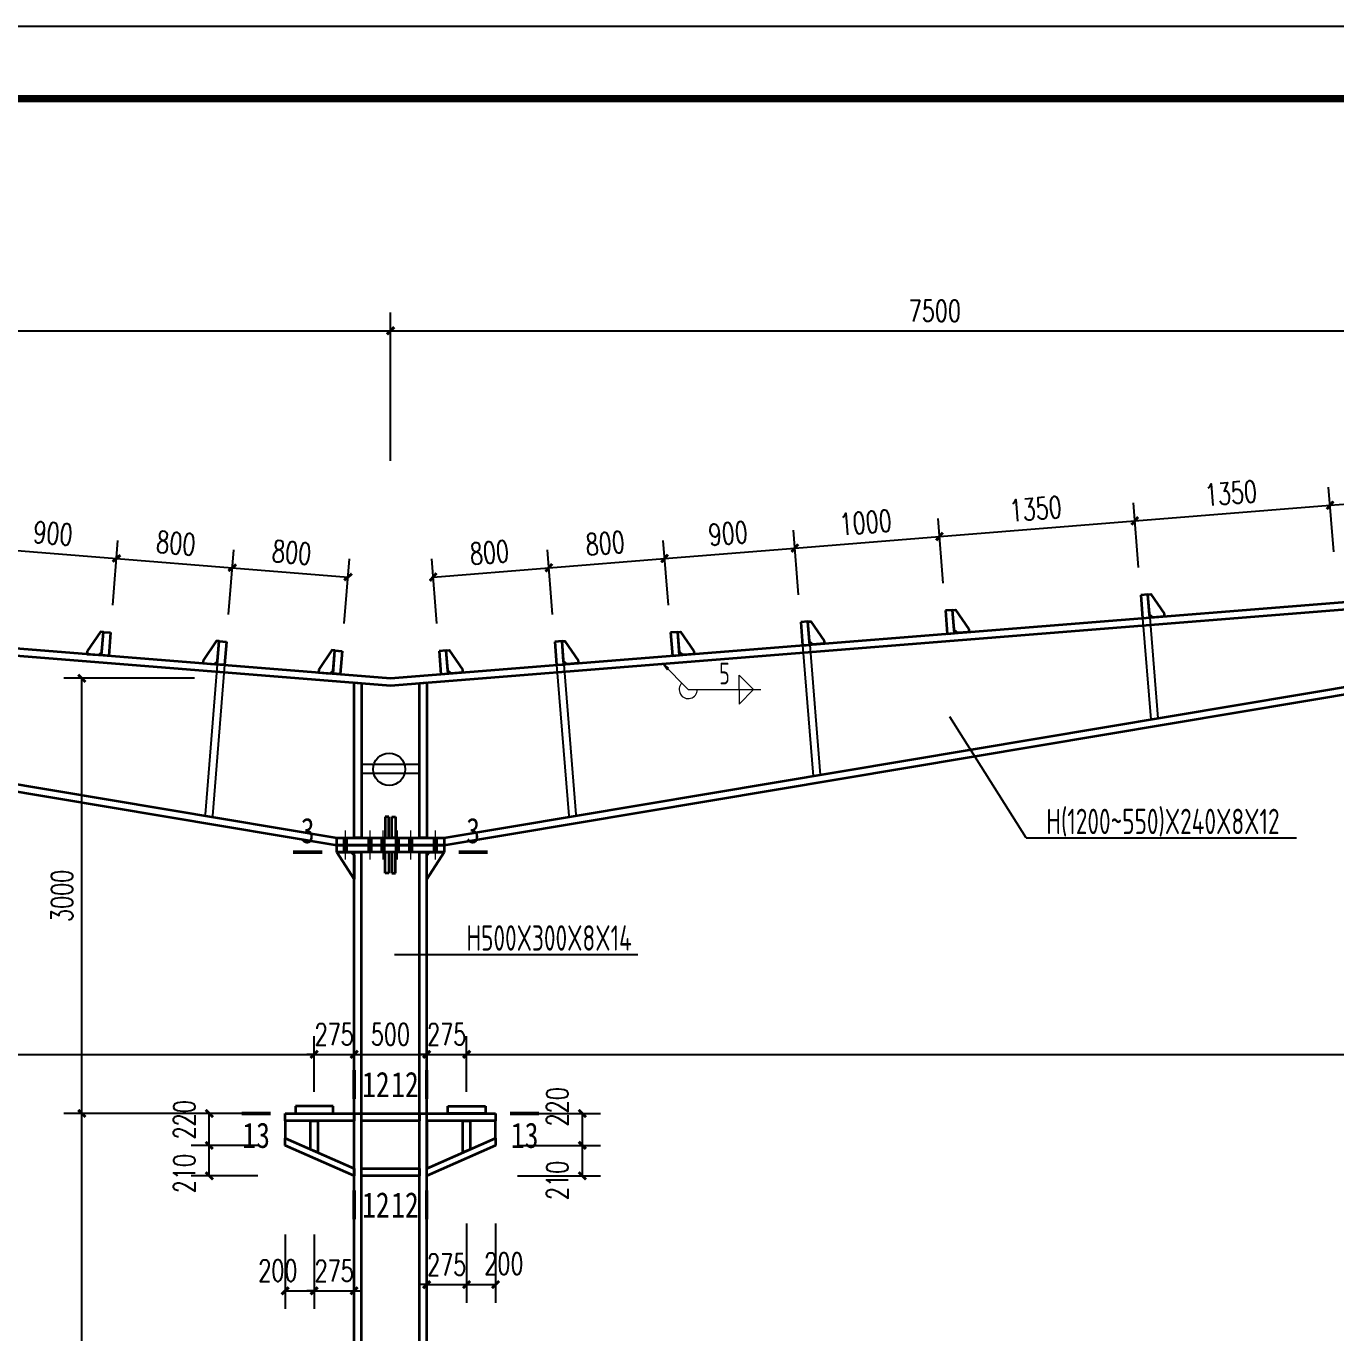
# Model space of a CAD drawing. Extents: x 14475413 to 15955882, y -732572 to -282951.
# Drawn here: x 15625765 to 15643812, y -484840 to -466825 of the extents above; entities that cross this region are included whole.
import ezdxf
from ezdxf.enums import TextEntityAlignment as Align

# ---------------------------------------------------------------- set-up
doc = ezdxf.new("R2010")
doc.units = 0
doc.header["$LTSCALE"] = 1000
doc.header["$MEASUREMENT"] = 0
for name, color, linetype, lineweight in [('10', 7, 'Continuous', 35), ('114', 2, 'Continuous', 18), ('12', 2, 'Continuous', 35), ('14', 2, 'Continuous', 35), ('焊缝标注', 9, 'Continuous', 18)]:
    doc.layers.add(name, color=color, linetype=linetype, lineweight=lineweight)
for name, color, linetype in [('3T_WOOD', 21, 'Continuous'), ('BALCONY', 6, 'Continuous'), ('PUB_DIM', 3, 'Continuous'), ('TK', 4, 'Continuous')]:
    doc.layers.add(name, color=color, linetype=linetype)
doc.styles.add('_TCH_DIM_T3', font='SIMPLEX', dxfattribs={"width": 0.705882, "bigfont": 'GBCBIG'})
doc.styles.add('FromPkpm', font='Pkpmeng', dxfattribs={"width": 0.7, "bigfont": 'hztxt'})
doc.styles.add('TSSD_Dimension', font='Tssdeng.shx', dxfattribs={"width": 0.7, "bigfont": 'hztxt.shx'})
doc.styles.add('图框字体', font='', dxfattribs={"width": 0.8})
doc.styles.get('图框字体').set_extended_font_data('NSimSun')
doc.dimstyles.new('_TCH_ARCH&&100', dxfattribs={"dimtxt": 297.5, "dimasz": 100, "dimexe": 250, "dimexo": 300, "dimgap": 126.25, "dimtad": 1, "dimdec": 0, "dimzin": 0, "dimdsep": 46, "dimtxsty": '_TCH_DIM_T3', "dimblk": 'ARCHTICK', "dimcen": 0.09, "dimclrt": 7, "dimazin": 2, "dimtfac": 1, "dimtdec": 0, "dimtix": 1, "dimtmove": 2, "dimatfit": 3, "dimfxl": 0, "dimtolj": 1, "dimtzin": 0, "dimarcsym": 0})

# ---------------------------------------------------------------- blocks, each defined once
blk = doc.blocks.new('GeYuanFrame_62584068', base_point=(20.09, 4.53))
at = {"layer": 'TK'}
blk.add_lwpolyline([(20.09, 4.53), (20.09, 598.53), (1491.09, 598.53), (1491.09, 4.53)], close=True, dxfattribs=at)
at = {"layer": 'TK', "const_width": 1}
blk.add_lwpolyline([(45.09, 588.53), (1481.09, 588.53), (1481.09, 14.53), (45.09, 14.53)], close=True, dxfattribs=at)
blk = doc.blocks.new('_ArchTick')
at = {"color": 0, "linetype": 'ByBlock', "const_width": 0.4}
blk.add_lwpolyline([(-0.5, -0.5), (0.5, 0.5)], dxfattribs=at)
blk = doc.blocks.new('*D702')
at = {"layer": 'Defpoints', "color": 0}
for p in [(15626532, -475816), (15628384, -475816), (15628384, -481816)]:
    blk.add_point(p, dxfattribs=at)
at = {"layer": 'PUB_DIM', "color": 0, "lineweight": -2}
for p, q in [((15628084, -475816), (15626282, -475816)), ((15626532, -481816), (15626532, -475816)), ((15628084, -481816), (15626282, -481816))]:
    blk.add_line(p, q, dxfattribs=at)
at = {"layer": 'PUB_DIM', "color": 0, "lineweight": -2, "xscale": 100, "yscale": 100, "zscale": 100}
for p, rotation in [((15626532, -475816), 90), ((15626532, -481816), 270)]:
    blk.add_blockref('_ArchTick', p, dxfattribs=dict(at, rotation=rotation))
at = {"layer": 'PUB_DIM', "color": 7, "insert": (15626257, -478816), "char_height": 297.5, "attachment_point": 5, "rotation": 90, "style": '_TCH_DIM_T3'}
blk.add_mtext('\\A1;3000', dxfattribs=at)
blk = doc.blocks.new('*D703')
at = {"layer": 'Defpoints', "color": 0}
for p in [(15626532, -481816), (15628384, -481816), (15628384, -495816)]:
    blk.add_point(p, dxfattribs=at)
at = {"layer": 'PUB_DIM', "color": 0, "lineweight": -2}
for p, q in [((15628084, -481816), (15626282, -481816)), ((15626532, -495816), (15626532, -481816)), ((15628084, -495816), (15626282, -495816))]:
    blk.add_line(p, q, dxfattribs=at)
at = {"layer": 'PUB_DIM', "color": 0, "lineweight": -2, "xscale": 100, "yscale": 100, "zscale": 100}
for p, rotation in [((15626532, -481816), 90), ((15626532, -495816), 270)]:
    blk.add_blockref('_ArchTick', p, dxfattribs=dict(at, rotation=rotation))
at = {"layer": 'PUB_DIM', "color": 7, "insert": (15626257, -488816), "char_height": 297.5, "attachment_point": 5, "rotation": 90, "style": '_TCH_DIM_T3'}
blk.add_mtext('\\A1;7000', dxfattribs=at)
blk = doc.blocks.new('*D704')
at = {"layer": 'Defpoints', "color": 0}
for p in [(15628288, -481816), (15629259, -481816), (15629259, -482256)]:
    blk.add_point(p, dxfattribs=at)
at = {"layer": 'PUB_DIM', "color": 0, "lineweight": -2}
for p, q in [((15628959, -481816), (15628038, -481816)), ((15628288, -482256), (15628288, -481816)), ((15628959, -482256), (15628038, -482256))]:
    blk.add_line(p, q, dxfattribs=at)
at = {"layer": 'PUB_DIM', "color": 0, "lineweight": -2, "xscale": 100, "yscale": 100, "zscale": 100}
for p, rotation in [((15628288, -481816), 90), ((15628288, -482256), 270)]:
    blk.add_blockref('_ArchTick', p, dxfattribs=dict(at, rotation=rotation))
at = {"layer": 'PUB_DIM', "color": 7, "insert": (15627943, -481903), "char_height": 297.5, "attachment_point": 5, "rotation": 90, "style": '_TCH_DIM_T3'}
blk.add_mtext('\\A1;220', dxfattribs=at)
blk = doc.blocks.new('*D705')
at = {"layer": 'Defpoints', "color": 0}
for p in [(15628288, -482256), (15629259, -482256), (15629259, -482676)]:
    blk.add_point(p, dxfattribs=at)
at = {"layer": 'PUB_DIM', "color": 0, "lineweight": -2}
for p, q in [((15628959, -482256), (15628038, -482256)), ((15628288, -482676), (15628288, -482256)), ((15628959, -482676), (15628038, -482676))]:
    blk.add_line(p, q, dxfattribs=at)
at = {"layer": 'PUB_DIM', "color": 0, "lineweight": -2, "xscale": 100, "yscale": 100, "zscale": 100}
for p, rotation in [((15628288, -482256), 90), ((15628288, -482676), 270)]:
    blk.add_blockref('_ArchTick', p, dxfattribs=dict(at, rotation=rotation))
at = {"layer": 'PUB_DIM', "color": 7, "insert": (15627943, -482645), "char_height": 297.5, "attachment_point": 5, "rotation": 90, "style": '_TCH_DIM_T3'}
blk.add_mtext('\\A1;210', dxfattribs=at)
blk = doc.blocks.new('*D706')
at = {"layer": 'Defpoints', "color": 0}
for p in [(15629334, -483183), (15629734, -483183), (15629734, -484261)]:
    blk.add_point(p, dxfattribs=at)
at = {"layer": 'PUB_DIM', "color": 0, "lineweight": -2}
for p, q in [((15629334, -483483), (15629334, -484511)), ((15629734, -483483), (15629734, -484511)), ((15629334, -484261), (15629734, -484261))]:
    blk.add_line(p, q, dxfattribs=at)
at = {"layer": 'PUB_DIM', "color": 0, "lineweight": -2, "xscale": 100, "yscale": 100, "zscale": 100, "rotation": 180}
blk.add_blockref('_ArchTick', (15629334, -484261), dxfattribs=at)
at = {"layer": 'PUB_DIM', "color": 0, "lineweight": -2, "xscale": 100, "yscale": 100, "zscale": 100}
blk.add_blockref('_ArchTick', (15629734, -484261), dxfattribs=at)
at = {"layer": 'PUB_DIM', "color": 7, "insert": (15629233, -483982), "char_height": 297.5, "attachment_point": 5, "style": '_TCH_DIM_T3'}
blk.add_mtext('\\A1;200', dxfattribs=at)
blk = doc.blocks.new('*D707')
at = {"layer": 'Defpoints', "color": 0}
for p in [(15629734, -483183), (15630284, -483183), (15630284, -484261)]:
    blk.add_point(p, dxfattribs=at)
at = {"layer": 'PUB_DIM', "color": 0, "lineweight": -2}
for p, q in [((15629734, -483483), (15629734, -484511)), ((15630284, -483483), (15630284, -484511)), ((15629734, -484261), (15629634, -484261)), ((15629734, -484261), (15630284, -484261)), ((15630284, -484261), (15630384, -484261))]:
    blk.add_line(p, q, dxfattribs=at)
at = {"layer": 'PUB_DIM', "color": 0, "lineweight": -2, "xscale": 100, "yscale": 100, "zscale": 100}
blk.add_blockref('_ArchTick', (15629734, -484261), dxfattribs=at)
at = {"layer": 'PUB_DIM', "color": 0, "lineweight": -2, "xscale": 100, "yscale": 100, "zscale": 100, "rotation": 180}
blk.add_blockref('_ArchTick', (15630284, -484261), dxfattribs=at)
at = {"layer": 'PUB_DIM', "color": 7, "insert": (15630009, -483986), "char_height": 297.5, "attachment_point": 5, "style": '_TCH_DIM_T3'}
blk.add_mtext('\\A1;275', dxfattribs=at)
blk = doc.blocks.new('*D708')
at = {"layer": 'Defpoints', "color": 0}
for p in [(15632234, -481816), (15633429, -481816), (15632234, -482256)]:
    blk.add_point(p, dxfattribs=at)
at = {"layer": 'PUB_DIM', "color": 0, "lineweight": -2}
for p, q in [((15632534, -481816), (15633679, -481816)), ((15633429, -482256), (15633429, -481816)), ((15632534, -482256), (15633679, -482256))]:
    blk.add_line(p, q, dxfattribs=at)
at = {"layer": 'PUB_DIM', "color": 0, "lineweight": -2, "xscale": 100, "yscale": 100, "zscale": 100}
for p, rotation in [((15633429, -481816), 90), ((15633429, -482256), 270)]:
    blk.add_blockref('_ArchTick', p, dxfattribs=dict(at, rotation=rotation))
at = {"layer": 'PUB_DIM', "color": 7, "insert": (15633084, -481724), "char_height": 297.5, "attachment_point": 5, "rotation": 90, "style": '_TCH_DIM_T3'}
blk.add_mtext('\\A1;220', dxfattribs=at)
blk = doc.blocks.new('*D709')
at = {"layer": 'Defpoints', "color": 0}
for p in [(15632234, -482256), (15633429, -482256), (15632234, -482676)]:
    blk.add_point(p, dxfattribs=at)
at = {"layer": 'PUB_DIM', "color": 0, "lineweight": -2}
for p, q in [((15632534, -482256), (15633679, -482256)), ((15633429, -482676), (15633429, -482256)), ((15632534, -482676), (15633679, -482676))]:
    blk.add_line(p, q, dxfattribs=at)
at = {"layer": 'PUB_DIM', "color": 0, "lineweight": -2, "xscale": 100, "yscale": 100, "zscale": 100}
for p, rotation in [((15633429, -482256), 90), ((15633429, -482676), 270)]:
    blk.add_blockref('_ArchTick', p, dxfattribs=dict(at, rotation=rotation))
at = {"layer": 'PUB_DIM', "color": 7, "insert": (15633084, -482739), "char_height": 297.5, "attachment_point": 5, "rotation": 90, "style": '_TCH_DIM_T3'}
blk.add_mtext('\\A1;210', dxfattribs=at)
blk = doc.blocks.new('*D710')
at = {"layer": 'Defpoints', "color": 0}
for p in [(15631284, -483035), (15631834, -483035), (15631834, -484176)]:
    blk.add_point(p, dxfattribs=at)
at = {"layer": 'PUB_DIM', "color": 0, "lineweight": -2}
for p, q in [((15631284, -483335), (15631284, -484426)), ((15631834, -483335), (15631834, -484426)), ((15631284, -484176), (15631184, -484176)), ((15631284, -484176), (15631834, -484176)), ((15631834, -484176), (15631934, -484176))]:
    blk.add_line(p, q, dxfattribs=at)
at = {"layer": 'PUB_DIM', "color": 0, "lineweight": -2, "xscale": 100, "yscale": 100, "zscale": 100}
blk.add_blockref('_ArchTick', (15631284, -484176), dxfattribs=at)
at = {"layer": 'PUB_DIM', "color": 0, "lineweight": -2, "xscale": 100, "yscale": 100, "zscale": 100, "rotation": 180}
blk.add_blockref('_ArchTick', (15631834, -484176), dxfattribs=at)
at = {"layer": 'PUB_DIM', "color": 7, "insert": (15631559, -483901), "char_height": 297.5, "attachment_point": 5, "style": '_TCH_DIM_T3'}
blk.add_mtext('\\A1;275', dxfattribs=at)
blk = doc.blocks.new('*D711')
at = {"layer": 'Defpoints', "color": 0}
for p in [(15631834, -483035), (15632234, -483035), (15632234, -484176)]:
    blk.add_point(p, dxfattribs=at)
at = {"layer": 'PUB_DIM', "color": 0, "lineweight": -2}
for p, q in [((15631834, -483335), (15631834, -484426)), ((15632234, -483335), (15632234, -484426)), ((15631834, -484176), (15632234, -484176))]:
    blk.add_line(p, q, dxfattribs=at)
at = {"layer": 'PUB_DIM', "color": 0, "lineweight": -2, "xscale": 100, "yscale": 100, "zscale": 100, "rotation": 180}
blk.add_blockref('_ArchTick', (15631834, -484176), dxfattribs=at)
at = {"layer": 'PUB_DIM', "color": 0, "lineweight": -2, "xscale": 100, "yscale": 100, "zscale": 100}
blk.add_blockref('_ArchTick', (15632234, -484176), dxfattribs=at)
at = {"layer": 'PUB_DIM', "color": 7, "insert": (15632348, -483888), "char_height": 297.5, "attachment_point": 5, "style": '_TCH_DIM_T3'}
blk.add_mtext('\\A1;200', dxfattribs=at)
blk = doc.blocks.new('*D718')
at = {"layer": 'Defpoints', "color": 0}
for p in [(15629734, -481001), (15572734, -481816), (15629734, -481816)]:
    blk.add_point(p, dxfattribs=at)
at = {"layer": 'PUB_DIM', "color": 0, "lineweight": -2}
for p, q in [((15572734, -481516), (15572734, -480751)), ((15629734, -481516), (15629734, -480751)), ((15572734, -481001), (15629734, -481001))]:
    blk.add_line(p, q, dxfattribs=at)
at = {"layer": 'PUB_DIM', "color": 0, "lineweight": -2, "xscale": 100, "yscale": 100, "zscale": 100, "rotation": 180}
blk.add_blockref('_ArchTick', (15572734, -481001), dxfattribs=at)
at = {"layer": 'PUB_DIM', "color": 0, "lineweight": -2, "xscale": 100, "yscale": 100, "zscale": 100}
blk.add_blockref('_ArchTick', (15629734, -481001), dxfattribs=at)
at = {"layer": 'PUB_DIM', "color": 7, "insert": (15601234, -480726), "char_height": 297.5, "attachment_point": 5, "style": '_TCH_DIM_T3'}
blk.add_mtext('\\A1;28500', dxfattribs=at)
blk = doc.blocks.new('*D719')
at = {"layer": 'Defpoints', "color": 0}
for p in [(15630284, -481001), (15629734, -481816), (15630284, -481816)]:
    blk.add_point(p, dxfattribs=at)
at = {"layer": 'PUB_DIM', "color": 0, "lineweight": -2}
for p, q in [((15629734, -481516), (15629734, -480751)), ((15630284, -481516), (15630284, -480751)), ((15629734, -481001), (15629634, -481001)), ((15629734, -481001), (15630284, -481001)), ((15630284, -481001), (15630384, -481001))]:
    blk.add_line(p, q, dxfattribs=at)
at = {"layer": 'PUB_DIM', "color": 0, "lineweight": -2, "xscale": 100, "yscale": 100, "zscale": 100}
blk.add_blockref('_ArchTick', (15629734, -481001), dxfattribs=at)
at = {"layer": 'PUB_DIM', "color": 0, "lineweight": -2, "xscale": 100, "yscale": 100, "zscale": 100, "rotation": 180}
blk.add_blockref('_ArchTick', (15630284, -481001), dxfattribs=at)
at = {"layer": 'PUB_DIM', "color": 7, "insert": (15630009, -480726), "char_height": 297.5, "attachment_point": 5, "style": '_TCH_DIM_T3'}
blk.add_mtext('\\A1;275', dxfattribs=at)
blk = doc.blocks.new('*D720')
at = {"layer": 'Defpoints', "color": 0}
for p in [(15631284, -481001), (15630284, -481816), (15631284, -481816)]:
    blk.add_point(p, dxfattribs=at)
at = {"layer": 'PUB_DIM', "color": 0, "lineweight": -2}
for p, q in [((15630284, -481516), (15630284, -480751)), ((15631284, -481516), (15631284, -480751)), ((15630284, -481001), (15631284, -481001))]:
    blk.add_line(p, q, dxfattribs=at)
at = {"layer": 'PUB_DIM', "color": 0, "lineweight": -2, "xscale": 100, "yscale": 100, "zscale": 100, "rotation": 180}
blk.add_blockref('_ArchTick', (15630284, -481001), dxfattribs=at)
at = {"layer": 'PUB_DIM', "color": 0, "lineweight": -2, "xscale": 100, "yscale": 100, "zscale": 100}
blk.add_blockref('_ArchTick', (15631284, -481001), dxfattribs=at)
at = {"layer": 'PUB_DIM', "color": 7, "insert": (15630784, -480726), "char_height": 297.5, "attachment_point": 5, "style": '_TCH_DIM_T3'}
blk.add_mtext('\\A1;500', dxfattribs=at)
blk = doc.blocks.new('*D721')
at = {"layer": 'Defpoints', "color": 0}
for p in [(15631834, -481001), (15631284, -481816), (15631834, -481816)]:
    blk.add_point(p, dxfattribs=at)
at = {"layer": 'PUB_DIM', "color": 0, "lineweight": -2}
for p, q in [((15631284, -481516), (15631284, -480751)), ((15631834, -481516), (15631834, -480751)), ((15631284, -481001), (15631184, -481001)), ((15631284, -481001), (15631834, -481001)), ((15631834, -481001), (15631934, -481001))]:
    blk.add_line(p, q, dxfattribs=at)
at = {"layer": 'PUB_DIM', "color": 0, "lineweight": -2, "xscale": 100, "yscale": 100, "zscale": 100}
blk.add_blockref('_ArchTick', (15631284, -481001), dxfattribs=at)
at = {"layer": 'PUB_DIM', "color": 0, "lineweight": -2, "xscale": 100, "yscale": 100, "zscale": 100, "rotation": 180}
blk.add_blockref('_ArchTick', (15631834, -481001), dxfattribs=at)
at = {"layer": 'PUB_DIM', "color": 7, "insert": (15631559, -480726), "char_height": 297.5, "attachment_point": 5, "style": '_TCH_DIM_T3'}
blk.add_mtext('\\A1;275', dxfattribs=at)
blk = doc.blocks.new('*D722')
at = {"layer": 'Defpoints', "color": 0}
for p in [(15688834, -481001), (15631834, -481816), (15688834, -481816)]:
    blk.add_point(p, dxfattribs=at)
at = {"layer": 'PUB_DIM', "color": 0, "lineweight": -2}
for p, q in [((15631834, -481516), (15631834, -480751)), ((15688834, -481516), (15688834, -480751)), ((15631834, -481001), (15688834, -481001))]:
    blk.add_line(p, q, dxfattribs=at)
at = {"layer": 'PUB_DIM', "color": 0, "lineweight": -2, "xscale": 100, "yscale": 100, "zscale": 100, "rotation": 180}
blk.add_blockref('_ArchTick', (15631834, -481001), dxfattribs=at)
at = {"layer": 'PUB_DIM', "color": 0, "lineweight": -2, "xscale": 100, "yscale": 100, "zscale": 100}
blk.add_blockref('_ArchTick', (15688834, -481001), dxfattribs=at)
at = {"layer": 'PUB_DIM', "color": 7, "insert": (15660334, -480726), "char_height": 297.5, "attachment_point": 5, "style": '_TCH_DIM_T3'}
blk.add_mtext('\\A1;28500', dxfattribs=at)
blk = doc.blocks.new('*D746')
at = {"layer": 'Defpoints', "color": 0}
for p in [(15627010, -474164), (15625140, -474963), (15626935, -475107)]:
    blk.add_point(p, dxfattribs=at)
at = {"layer": 'PUB_DIM', "color": 0, "lineweight": -2}
for p, q in [((15625164, -474664), (15625236, -473772)), ((15625216, -474021), (15627010, -474164)), ((15626959, -474808), (15627030, -473915))]:
    blk.add_line(p, q, dxfattribs=at)
at = {"layer": 'PUB_DIM', "color": 0, "lineweight": -2, "xscale": 100, "yscale": 100, "zscale": 100}
for p, rotation in [((15625216, -474021), 175.426068824587), ((15627010, -474164), 355.4260688245871)]:
    blk.add_blockref('_ArchTick', p, dxfattribs=dict(at, rotation=rotation))
at = {"layer": 'PUB_DIM', "color": 7, "insert": (15626135, -473819), "char_height": 297.5, "attachment_point": 5, "rotation": 355.4261, "style": '_TCH_DIM_T3'}
blk.add_mtext('\\A1;900', dxfattribs=at)
blk = doc.blocks.new('*D747')
at = {"layer": 'Defpoints', "color": 0}
for p in [(15628605, -474292), (15626935, -475107), (15628530, -475234)]:
    blk.add_point(p, dxfattribs=at)
at = {"layer": 'PUB_DIM', "color": 0, "lineweight": -2}
for p, q in [((15626959, -474808), (15627030, -473915)), ((15628553, -474935), (15628625, -474043)), ((15627010, -474164), (15628605, -474292))]:
    blk.add_line(p, q, dxfattribs=at)
at = {"layer": 'PUB_DIM', "color": 0, "lineweight": -2, "xscale": 100, "yscale": 100, "zscale": 100}
for p, rotation in [((15627010, -474164), 175.4260688245857), ((15628605, -474292), 355.4260688245857)]:
    blk.add_blockref('_ArchTick', p, dxfattribs=dict(at, rotation=rotation))
at = {"layer": 'PUB_DIM', "color": 7, "insert": (15627829, -473954), "char_height": 297.5, "attachment_point": 5, "rotation": 355.4261, "style": '_TCH_DIM_T3'}
blk.add_mtext('\\A1;800', dxfattribs=at)
blk = doc.blocks.new('*D748')
at = {"layer": 'Defpoints', "color": 0}
for p in [(15630200, -474420), (15628530, -475234), (15630124, -475362)]:
    blk.add_point(p, dxfattribs=at)
at = {"layer": 'PUB_DIM', "color": 0, "lineweight": -2}
for p, q in [((15628553, -474935), (15628625, -474043)), ((15630148, -475063), (15630220, -474170)), ((15628605, -474292), (15630200, -474420))]:
    blk.add_line(p, q, dxfattribs=at)
at = {"layer": 'PUB_DIM', "color": 0, "lineweight": -2, "xscale": 100, "yscale": 100, "zscale": 100}
for p, rotation in [((15628605, -474292), 175.426068824587), ((15630200, -474420), 355.426068824587)]:
    blk.add_blockref('_ArchTick', p, dxfattribs=dict(at, rotation=rotation))
at = {"layer": 'PUB_DIM', "color": 7, "insert": (15629424, -474082), "char_height": 297.5, "attachment_point": 5, "rotation": 355.4261, "style": '_TCH_DIM_T3'}
blk.add_mtext('\\A1;800', dxfattribs=at)
blk = doc.blocks.new('*D752')
at = {"layer": 'Defpoints', "color": 0}
for p in [(15630786, -471025), (15615786, -473116), (15630786, -473116)]:
    blk.add_point(p, dxfattribs=at)
at = {"layer": 'PUB_DIM', "color": 0, "lineweight": -2}
for p, q in [((15615786, -472816), (15615786, -470775)), ((15630786, -472816), (15630786, -470775)), ((15615786, -471025), (15630786, -471025))]:
    blk.add_line(p, q, dxfattribs=at)
at = {"layer": 'PUB_DIM', "color": 0, "lineweight": -2, "xscale": 100, "yscale": 100, "zscale": 100, "rotation": 180}
blk.add_blockref('_ArchTick', (15615786, -471025), dxfattribs=at)
at = {"layer": 'PUB_DIM', "color": 0, "lineweight": -2, "xscale": 100, "yscale": 100, "zscale": 100}
blk.add_blockref('_ArchTick', (15630786, -471025), dxfattribs=at)
at = {"layer": 'PUB_DIM', "color": 7, "insert": (15623286, -470750), "char_height": 297.5, "attachment_point": 5, "style": '_TCH_DIM_T3'}
blk.add_mtext('\\A1;7500', dxfattribs=at)
blk = doc.blocks.new('*D780')
at = {"layer": 'Defpoints', "color": 0}
for p in [(15646424, -473215), (15646500, -474158), (15643808, -474373)]:
    blk.add_point(p, dxfattribs=at)
at = {"layer": 'PUB_DIM', "color": 0, "lineweight": -2}
for p, q in [((15646476, -473859), (15646405, -472966)), ((15643784, -474074), (15643713, -473182)), ((15643733, -473431), (15646424, -473215))]:
    blk.add_line(p, q, dxfattribs=at)
at = {"layer": 'PUB_DIM', "color": 0, "lineweight": -2, "xscale": 100, "yscale": 100, "zscale": 100}
for p, rotation in [((15646424, -473215), 4.573931175412672), ((15643733, -473431), 184.5739311754127)]:
    blk.add_blockref('_ArchTick', p, dxfattribs=dict(at, rotation=rotation))
at = {"layer": 'PUB_DIM', "color": 7, "insert": (15645057, -473049), "char_height": 297.5, "attachment_point": 5, "rotation": 4.5739, "style": '_TCH_DIM_T3'}
blk.add_mtext('\\A1;1350', dxfattribs=at)
blk = doc.blocks.new('*D781')
at = {"layer": 'Defpoints', "color": 0}
for p in [(15643733, -473431), (15643808, -474373), (15641117, -474588)]:
    blk.add_point(p, dxfattribs=at)
at = {"layer": 'PUB_DIM', "color": 0, "lineweight": -2}
for p, q in [((15643784, -474074), (15643713, -473182)), ((15641093, -474289), (15641022, -473397)), ((15641042, -473646), (15643733, -473431))]:
    blk.add_line(p, q, dxfattribs=at)
at = {"layer": 'PUB_DIM', "color": 0, "lineweight": -2, "xscale": 100, "yscale": 100, "zscale": 100}
for p, rotation in [((15643733, -473431), 4.57393117541332), ((15641042, -473646), 184.5739311754133)]:
    blk.add_blockref('_ArchTick', p, dxfattribs=dict(at, rotation=rotation))
at = {"layer": 'PUB_DIM', "color": 7, "insert": (15642365, -473264), "char_height": 297.5, "attachment_point": 5, "rotation": 4.5739, "style": '_TCH_DIM_T3'}
blk.add_mtext('\\A1;1350', dxfattribs=at)
blk = doc.blocks.new('*D782')
at = {"layer": 'Defpoints', "color": 0}
for p in [(15641042, -473646), (15641117, -474588), (15638426, -474804)]:
    blk.add_point(p, dxfattribs=at)
at = {"layer": 'PUB_DIM', "color": 0, "lineweight": -2}
for p, q in [((15641093, -474289), (15641022, -473397)), ((15638402, -474504), (15638330, -473612)), ((15638350, -473861), (15641042, -473646))]:
    blk.add_line(p, q, dxfattribs=at)
at = {"layer": 'PUB_DIM', "color": 0, "lineweight": -2, "xscale": 100, "yscale": 100, "zscale": 100}
for p, rotation in [((15641042, -473646), 4.573931175413639), ((15638350, -473861), 184.5739311754137)]:
    blk.add_blockref('_ArchTick', p, dxfattribs=dict(at, rotation=rotation))
at = {"layer": 'PUB_DIM', "color": 7, "insert": (15639674, -473480), "char_height": 297.5, "attachment_point": 5, "rotation": 4.5739, "style": '_TCH_DIM_T3'}
blk.add_mtext('\\A1;1350', dxfattribs=at)
blk = doc.blocks.new('*D783')
at = {"layer": 'Defpoints', "color": 0}
for p in [(15638350, -473861), (15638426, -474804), (15636432, -474963)]:
    blk.add_point(p, dxfattribs=at)
at = {"layer": 'PUB_DIM', "color": 0, "lineweight": -2}
for p, q in [((15638402, -474504), (15638330, -473612)), ((15636408, -474664), (15636337, -473772)), ((15636357, -474021), (15638350, -473861))]:
    blk.add_line(p, q, dxfattribs=at)
at = {"layer": 'PUB_DIM', "color": 0, "lineweight": -2, "xscale": 100, "yscale": 100, "zscale": 100}
for p, rotation in [((15638350, -473861), 4.573931175413919), ((15636357, -474021), 184.5739311754139)]:
    blk.add_blockref('_ArchTick', p, dxfattribs=dict(at, rotation=rotation))
at = {"layer": 'PUB_DIM', "color": 7, "insert": (15637332, -473667), "char_height": 297.5, "attachment_point": 5, "rotation": 4.5739, "style": '_TCH_DIM_T3'}
blk.add_mtext('\\A1;1000', dxfattribs=at)
blk = doc.blocks.new('*D784')
at = {"layer": 'Defpoints', "color": 0}
for p in [(15636357, -474021), (15636432, -474963), (15634638, -475107)]:
    blk.add_point(p, dxfattribs=at)
at = {"layer": 'PUB_DIM', "color": 0, "lineweight": -2}
for p, q in [((15636408, -474664), (15636337, -473772)), ((15634614, -474808), (15634542, -473915)), ((15634562, -474164), (15636357, -474021))]:
    blk.add_line(p, q, dxfattribs=at)
at = {"layer": 'PUB_DIM', "color": 0, "lineweight": -2, "xscale": 100, "yscale": 100, "zscale": 100}
for p, rotation in [((15636357, -474021), 4.573931175412952), ((15634562, -474164), 184.573931175413)]:
    blk.add_blockref('_ArchTick', p, dxfattribs=dict(at, rotation=rotation))
at = {"layer": 'PUB_DIM', "color": 7, "insert": (15635438, -473819), "char_height": 297.5, "attachment_point": 5, "rotation": 4.5739, "style": '_TCH_DIM_T3'}
blk.add_mtext('\\A1;900', dxfattribs=at)
blk = doc.blocks.new('*D785')
at = {"layer": 'Defpoints', "color": 0}
for p in [(15634562, -474164), (15634638, -475107), (15633043, -475234)]:
    blk.add_point(p, dxfattribs=at)
at = {"layer": 'PUB_DIM', "color": 0, "lineweight": -2}
for p, q in [((15633019, -474935), (15632948, -474043)), ((15634614, -474808), (15634542, -473915)), ((15632967, -474292), (15634562, -474164))]:
    blk.add_line(p, q, dxfattribs=at)
at = {"layer": 'PUB_DIM', "color": 0, "lineweight": -2, "xscale": 100, "yscale": 100, "zscale": 100}
for p, rotation in [((15632967, -474292), 184.5739311754143), ((15634562, -474164), 4.573931175414326)]:
    blk.add_blockref('_ArchTick', p, dxfattribs=dict(at, rotation=rotation))
at = {"layer": 'PUB_DIM', "color": 7, "insert": (15633743, -473954), "char_height": 297.5, "attachment_point": 5, "rotation": 4.5739, "style": '_TCH_DIM_T3'}
blk.add_mtext('\\A1;800', dxfattribs=at)
blk = doc.blocks.new('*D786')
at = {"layer": 'Defpoints', "color": 0}
for p in [(15632967, -474292), (15633043, -475234), (15631448, -475362)]:
    blk.add_point(p, dxfattribs=at)
at = {"layer": 'PUB_DIM', "color": 0, "lineweight": -2}
for p, q in [((15633019, -474935), (15632948, -474043)), ((15631424, -475063), (15631353, -474170)), ((15631373, -474420), (15632967, -474292))]:
    blk.add_line(p, q, dxfattribs=at)
at = {"layer": 'PUB_DIM', "color": 0, "lineweight": -2, "xscale": 100, "yscale": 100, "zscale": 100}
for p, rotation in [((15632967, -474292), 4.573931175413002), ((15631373, -474420), 184.573931175413)]:
    blk.add_blockref('_ArchTick', p, dxfattribs=dict(at, rotation=rotation))
at = {"layer": 'PUB_DIM', "color": 7, "insert": (15632148, -474082), "char_height": 297.5, "attachment_point": 5, "rotation": 4.5739, "style": '_TCH_DIM_T3'}
blk.add_mtext('\\A1;800', dxfattribs=at)
blk = doc.blocks.new('*D790')
at = {"layer": 'Defpoints', "color": 0}
for p in [(15645786, -471025), (15630786, -473116), (15645786, -473116)]:
    blk.add_point(p, dxfattribs=at)
at = {"layer": 'PUB_DIM', "color": 0, "lineweight": -2}
for p, q in [((15630786, -472816), (15630786, -470775)), ((15645786, -472816), (15645786, -470775)), ((15630786, -471025), (15645786, -471025))]:
    blk.add_line(p, q, dxfattribs=at)
at = {"layer": 'PUB_DIM', "color": 0, "lineweight": -2, "xscale": 100, "yscale": 100, "zscale": 100, "rotation": 180}
blk.add_blockref('_ArchTick', (15630786, -471025), dxfattribs=at)
at = {"layer": 'PUB_DIM', "color": 0, "lineweight": -2, "xscale": 100, "yscale": 100, "zscale": 100}
blk.add_blockref('_ArchTick', (15645786, -471025), dxfattribs=at)
at = {"layer": 'PUB_DIM', "color": 7, "insert": (15638286, -470750), "char_height": 297.5, "attachment_point": 5, "style": '_TCH_DIM_T3'}
blk.add_mtext('\\A1;7500', dxfattribs=at)

msp = doc.modelspace()

# ---------------------------------------------------------------- hatches: boundary and pattern name
at = {"layer": '焊缝标注'}
msp.add_hatch(color=256, dxfattribs=at).paths.add_polyline_path([(15634535.8, -475616.3), (15634595.7, -475697.8), (15634617, -475676.7)])

# ---------------------------------------------------------------- linework, layer by layer
at = {"color": 3, "lineweight": 35, "ltscale": 100}
for p, q in [((15615783.8, -474616.2), (15630783.8, -475816.2)), ((15630783.8, -475816.2), (15645783.8, -474616.2)), ((15615775.8, -474715.9), (15630783.8, -475916.5)), ((15630783.8, -475916.5), (15645791.8, -474715.8)), ((15615704.1, -475612.6), (15630043.8, -478015.2)), ((15631523.8, -478015.2), (15645863.5, -475612.6)), ((15615696.1, -475712.7), (15630043.8, -478116.6)), ((15631523.8, -478116.6), (15645871.5, -475712.7)), ((15630283.8, -481816.2), (15630283.8, -478215.2)), ((15630283.8, -478215.2), (15630383.8, -478215.2)), ((15630383.8, -481816.2), (15630383.8, -478215.2)), ((15631183.8, -481816.2), (15631183.8, -478215.2)), ((15631183.8, -478215.2), (15631283.8, -478215.2)), ((15631283.8, -481816.2), (15631283.8, -478215.2)), ((15630283.8, -495716.2), (15630283.8, -481816.2)), ((15630283.8, -481816.2), (15630383.8, -481816.2)), ((15630383.8, -495716.2), (15630383.8, -481816.2)), ((15630383.8, -481816.2), (15631183.8, -481816.2)), ((15631183.8, -495716.2), (15631183.8, -481816.2)), ((15631183.8, -481816.2), (15631283.8, -481816.2)), ((15631283.8, -495716.2), (15631283.8, -481816.2))]:
    msp.add_line(p, q, dxfattribs=at)
at = {"layer": '10', "lineweight": 35, "ltscale": 100, "const_width": 50}
for points in [[(15629443.8, -478215.2), (15629843.8, -478215.2)], [(15632123.8, -478215.2), (15631723.8, -478215.2)], [(15630283.8, -481216.2), (15630283.8, -481616.2)], [(15631283.8, -481216.2), (15631283.8, -481616.2)], [(15628733.8, -481816.2), (15629133.8, -481816.2)], [(15632833.8, -481816.2), (15632433.8, -481816.2)], [(15630283.8, -483276.2), (15630283.8, -482876.2)], [(15631283.8, -483276.2), (15631283.8, -482876.2)]]:
    msp.add_lwpolyline(points, dxfattribs=at)
at = {"layer": '114', "lineweight": 18, "ltscale": 100}
for p, q in [((15630163.8, -478315.2), (15630163.8, -477915.2)), ((15630503.8, -478315.2), (15630503.8, -477915.2)), ((15630683.8, -478315.2), (15630683.8, -477915.2)), ((15630883.8, -478315.2), (15630883.8, -477915.2)), ((15631063.8, -478315.2), (15631063.8, -477915.2)), ((15631403.8, -478315.2), (15631403.8, -477915.2))]:
    msp.add_line(p, q, dxfattribs=at)
at = {"layer": '114', "color": 1, "lineweight": 70, "ltscale": 100}
for p, q in [((15630163.8, -478215.2), (15630163.8, -478015.2)), ((15630503.8, -478215.2), (15630503.8, -478015.2)), ((15630683.8, -478215.2), (15630683.8, -478015.2)), ((15630883.8, -478215.2), (15630883.8, -478015.2)), ((15631063.8, -478215.2), (15631063.8, -478015.2)), ((15631403.8, -478215.2), (15631403.8, -478015.2))]:
    msp.add_line(p, q, dxfattribs=at)
at = {"layer": '12', "lineweight": 35, "ltscale": 100}
for p, q in [((15641223.1, -474660), (15641123.4, -474668)), ((15641123.4, -474668), (15641148.9, -474986.9)), ((15641248.6, -474979), (15641223.1, -474660)), ((15638531.7, -474875.3), (15638432, -474883.3)), ((15638432, -474883.3), (15638457.5, -475202.3)), ((15638557.2, -475194.3), (15638531.7, -474875.3)), ((15641148.9, -474986.9), (15641248.6, -474979)), ((15636538, -475034.8), (15636438.4, -475042.8)), ((15636438.4, -475042.8), (15636463.9, -475361.8)), ((15636563.6, -475353.8), (15636538, -475034.8)), ((15626803.1, -475497.3), (15626828.6, -475178.3)), ((15626828.6, -475178.3), (15626928.2, -475186.3)), ((15626928.2, -475186.3), (15626902.7, -475505.3)), ((15628398, -475624.9), (15628423.5, -475305.9)), ((15628423.5, -475305.9), (15628523.2, -475313.9)), ((15628523.2, -475313.9), (15628497.6, -475632.9)), ((15633148.9, -475305.9), (15633049.2, -475313.9)), ((15633049.2, -475313.9), (15633074.7, -475632.9)), ((15633174.4, -475624.9), (15633148.9, -475305.9)), ((15634743.8, -475178.3), (15634644.1, -475186.3)), ((15634644.1, -475186.3), (15634669.6, -475505.3)), ((15634769.3, -475497.3), (15634743.8, -475178.3)), ((15638457.5, -475202.3), (15638557.2, -475194.3)), ((15626902.7, -475505.3), (15626803.1, -475497.3)), ((15629992.9, -475752.4), (15630018.4, -475433.5)), ((15630018.4, -475433.5), (15630118.1, -475441.4)), ((15630118.1, -475441.4), (15630092.6, -475760.4)), ((15631554, -475433.5), (15631454.3, -475441.4)), ((15631454.3, -475441.4), (15631479.8, -475760.4)), ((15631579.5, -475752.4), (15631554, -475433.5)), ((15634669.6, -475505.3), (15634769.3, -475497.3)), ((15636463.9, -475361.8), (15636563.6, -475353.8)), ((15628497.6, -475632.9), (15628398, -475624.9)), ((15633074.7, -475632.9), (15633174.4, -475624.9)), ((15630092.6, -475760.4), (15629992.9, -475752.4)), ((15631479.8, -475760.4), (15631579.5, -475752.4))]:
    msp.add_line(p, q, dxfattribs=at)
for points in [[(15641444.8, -474923.2), (15641448, -474963), (15641288.5, -474975.8), (15641245.4, -474939.1), (15641223.1, -474660), (15641263, -474656.8)], [(15638753.4, -475138.5), (15638756.5, -475178.3), (15638597.1, -475191.1), (15638554, -475154.4), (15638531.7, -474875.3), (15638571.5, -474872.1)], [(15636759.7, -475298), (15636762.9, -475337.8), (15636603.4, -475350.6), (15636560.4, -475313.9), (15636538, -475034.8), (15636577.9, -475031.6)], [(15626606.9, -475441.5), (15626603.7, -475481.4), (15626763.2, -475494.1), (15626806.2, -475457.4), (15626828.6, -475178.3), (15626788.7, -475175.2)], [(15628201.8, -475569.1), (15628198.6, -475609), (15628358.1, -475621.7), (15628401.1, -475585), (15628423.5, -475305.9), (15628383.6, -475302.7)], [(15633370.6, -475569.1), (15633373.7, -475609), (15633214.3, -475621.7), (15633171.2, -475585), (15633148.9, -475305.9), (15633188.7, -475302.7)], [(15634965.5, -475441.5), (15634968.7, -475481.4), (15634809.2, -475494.1), (15634766.1, -475457.4), (15634743.8, -475178.3), (15634783.7, -475175.2)], [(15629796.7, -475696.6), (15629793.5, -475736.5), (15629953, -475749.3), (15629996.1, -475712.6), (15630018.4, -475433.5), (15629978.5, -475430.3)], [(15631775.6, -475696.6), (15631778.8, -475736.5), (15631619.3, -475749.3), (15631576.3, -475712.6), (15631554, -475433.5), (15631593.8, -475430.3)]]:
    msp.add_lwpolyline(points, close=True, dxfattribs=at)
at = {"layer": '14', "lineweight": 35, "ltscale": 100}
for p, q in [((15630283.8, -478015.2), (15630283.8, -475876.5)), ((15630283.8, -475876.5), (15630383.8, -475884.5)), ((15630383.8, -475884.5), (15630383.8, -478015.2)), ((15631183.8, -475884.5), (15631283.8, -475876.5)), ((15631183.8, -478015.2), (15631183.8, -475884.5)), ((15631283.8, -475876.5), (15631283.8, -478015.2)), ((15630763.8, -477725.2), (15630713.8, -477725.2)), ((15630713.8, -477725.2), (15630713.8, -478015.2)), ((15630763.8, -478015.2), (15630763.8, -477725.2)), ((15630803.8, -478015.2), (15630803.8, -477725.2)), ((15630803.8, -477725.2), (15630853.8, -477725.2)), ((15630853.8, -477725.2), (15630853.8, -478015.2)), ((15630043.8, -478015.2), (15631523.8, -478015.2)), ((15630043.8, -478115.2), (15630043.8, -478015.2)), ((15630383.8, -478015.2), (15630283.8, -478015.2)), ((15630713.8, -478015.2), (15630763.8, -478015.2)), ((15630853.8, -478015.2), (15630803.8, -478015.2)), ((15631283.8, -478015.2), (15631183.8, -478015.2)), ((15631523.8, -478015.2), (15631523.8, -478115.2)), ((15631523.8, -478115.2), (15630043.8, -478115.2)), ((15630043.8, -478115.2), (15631523.8, -478115.2)), ((15630043.8, -478215.2), (15630043.8, -478115.2)), ((15631523.8, -478215.2), (15630043.8, -478215.2)), ((15630283.8, -478585.2), (15630043.8, -478215.2)), ((15630043.8, -478215.2), (15630243.8, -478215.2)), ((15630243.8, -478215.2), (15630283.8, -478255.2)), ((15630713.8, -478505.2), (15630713.8, -478215.2)), ((15630713.8, -478215.2), (15630763.8, -478215.2)), ((15630763.8, -478215.2), (15630763.8, -478505.2)), ((15630803.8, -478215.2), (15630803.8, -478505.2)), ((15630853.8, -478215.2), (15630803.8, -478215.2)), ((15630853.8, -478505.2), (15630853.8, -478215.2)), ((15631523.8, -478215.2), (15631283.8, -478585.2)), ((15631283.8, -478255.2), (15631323.8, -478215.2)), ((15631323.8, -478215.2), (15631523.8, -478215.2)), ((15631523.8, -478115.2), (15631523.8, -478215.2)), ((15630283.8, -478255.2), (15630283.8, -478585.2)), ((15631283.8, -478585.2), (15631283.8, -478255.2)), ((15630763.8, -478505.2), (15630713.8, -478505.2)), ((15630803.8, -478505.2), (15630853.8, -478505.2)), ((15629333.8, -481816.2), (15630283.8, -481816.2)), ((15629333.8, -481916.2), (15629333.8, -481816.2)), ((15629993.8, -481716.2), (15629473.8, -481716.2)), ((15629473.8, -481716.2), (15629473.8, -481816.2)), ((15629473.8, -481816.2), (15629993.8, -481816.2)), ((15629993.8, -481816.2), (15629993.8, -481716.2)), ((15630283.8, -481816.2), (15630283.8, -481916.2)), ((15630383.8, -481816.2), (15631183.8, -481816.2)), ((15630383.8, -481916.2), (15630383.8, -481816.2)), ((15631183.8, -481816.2), (15631183.8, -481916.2)), ((15631283.8, -481816.2), (15632233.8, -481816.2)), ((15631283.8, -481916.2), (15631283.8, -481816.2)), ((15631573.8, -481716.2), (15632093.8, -481716.2)), ((15631573.8, -481816.2), (15631573.8, -481716.2)), ((15632093.8, -481816.2), (15631573.8, -481816.2)), ((15632093.8, -481716.2), (15632093.8, -481816.2)), ((15632233.8, -481816.2), (15632233.8, -481916.2)), ((15630283.8, -481916.2), (15629333.8, -481916.2)), ((15629333.8, -481916.2), (15629333.8, -482156.2)), ((15630283.8, -481916.2), (15629333.8, -481916.2)), ((15629683.8, -482310.9), (15629683.8, -481916.2)), ((15629683.8, -481916.2), (15629783.8, -481916.2)), ((15629783.8, -481916.2), (15629783.8, -482355.1)), ((15630283.8, -482576.2), (15630283.8, -481916.2)), ((15631183.8, -481916.2), (15630383.8, -481916.2)), ((15632233.8, -481916.2), (15631283.8, -481916.2)), ((15631283.8, -481916.2), (15631283.8, -482576.2)), ((15632233.8, -481916.2), (15631283.8, -481916.2)), ((15631783.8, -482355.1), (15631783.8, -481916.2)), ((15631783.8, -481916.2), (15631883.8, -481916.2)), ((15631883.8, -481916.2), (15631883.8, -482310.9)), ((15632233.8, -482156.2), (15632233.8, -481916.2)), ((15629333.8, -482156.2), (15630283.8, -482576.2)), ((15629333.8, -482156.2), (15630283.8, -482576.2)), ((15629333.8, -482256.2), (15629333.8, -482156.2)), ((15631283.8, -482576.2), (15632233.8, -482156.2)), ((15631283.8, -482576.2), (15632233.8, -482156.2)), ((15632233.8, -482156.2), (15632233.8, -482256.2)), ((15630283.8, -482676.2), (15629333.8, -482256.2)), ((15629783.8, -482355.1), (15629683.8, -482310.9)), ((15632233.8, -482256.2), (15631283.8, -482676.2)), ((15631883.8, -482310.9), (15631783.8, -482355.1)), ((15630283.8, -482576.2), (15630283.8, -482676.2)), ((15630383.8, -482576.2), (15631183.8, -482576.2)), ((15630383.8, -482676.2), (15630383.8, -482576.2)), ((15631183.8, -482676.2), (15630383.8, -482676.2)), ((15631183.8, -482576.2), (15631183.8, -482676.2)), ((15631283.8, -482676.2), (15631283.8, -482576.2))]:
    msp.add_line(p, q, dxfattribs=at)
at = {"layer": '3T_WOOD', "ltscale": 0.5}
for p, q in [((15641248.5, -474978.4), (15641359.7, -476368)), ((15641148.9, -474986.4), (15641260.7, -476384.6)), ((15636463.8, -475361.2), (15636608.1, -477164.1)), ((15636563.5, -475353.2), (15636707.1, -477147.6)), ((15628398, -475624.3), (15628232.4, -477695)), ((15628497.7, -475632.3), (15628331.3, -477712.2)), ((15633074.7, -475632.3), (15633241, -477712.2)), ((15633174.3, -475624.3), (15633340, -477695)), ((15630383.8, -477001.5), (15631183.8, -477001.5)), ((15630383.8, -477126.2), (15631183.8, -477126.2))]:
    msp.add_line(p, q, dxfattribs=at)
msp.add_circle((15630766.1, -477071.2), 221.7, dxfattribs=at)
at = {"layer": 'BALCONY'}
for p, q in [((15639543.8, -478016.8, -3.5), (15638493.1, -476348.7, 0.1)), ((15639543.8, -478016.8, -3.5), (15643270.9, -478016.8, -3.5)), ((15630842.3, -479623.9), (15634195.5, -479623.9)), ((15630842.3, -479623.9), (15634195.5, -479623.9))]:
    msp.add_line(p, q, dxfattribs=at)
at = {"layer": '焊缝标注', "lineweight": 18, "ltscale": 100}
for p, q in [((15634535.8, -475616.3), (15634888.4, -475970.9)), ((15635588.4, -475770.9), (15635788.4, -475970.9)), ((15635588.4, -475970.9), (15635588.4, -475770.9)), ((15634888.4, -475970.9), (15635888.4, -475970.9)), ((15635588.4, -476170.9), (15635788.4, -475970.9)), ((15635588.4, -475970.9), (15635588.4, -476170.9))]:
    msp.add_line(p, q, dxfattribs=at)
at = {"layer": '焊缝标注', "linetype": 'Continuous'}
msp.add_lwpolyline([(15634535.8, -475616.3), (15634595.7, -475697.8), (15634617, -475676.7)], close=True, dxfattribs=at)
at = {"layer": '焊缝标注', "lineweight": 18, "ltscale": 100}
msp.add_arc((15634888.4, -475970.9), 125, 134.8405, 0, dxfattribs=at)

# ---------------------------------------------------------------- block references
at = {"layer": '3T_WOOD', "xscale": 100, "yscale": 100, "zscale": 100}
msp.add_blockref('GeYuanFrame_62584068', (15559744.5, -526225.4), dxfattribs=at)

# ---------------------------------------------------------------- texts
at = {"layer": '10', "lineweight": 25, "style": '图框字体', "width": 0.8}
for p in [(15629643.8, -477915.2), (15631923.8, -477915.2)]:
    msp.add_text('3', height=350, rotation=-0.00035, dxfattribs=at).set_placement(p, align=Align.MIDDLE_CENTER)
for s, p in [('12', (15630583.8, -481416.2)), ('12', (15630983.8, -481416.2)), ('13', (15628933.8, -482116.2)), ('13', (15632633.8, -482116.2)), ('12', (15630583.8, -483076.2)), ('12', (15630983.8, -483076.2))]:
    msp.add_text(s, height=350, dxfattribs=at).set_placement(p, align=Align.MIDDLE_CENTER)
at = {"layer": 'BALCONY', "style": 'TSSD_Dimension', "width": 0.7}
for s, p in [('H(1200~550)X240X8X12', (15641429.5, -477788.7, -3.5)), ('H500X300X8X14', (15632971, -479395.9))]:
    msp.add_text(s, height=350, dxfattribs=at).set_placement(p, align=Align.MIDDLE)
at = {"layer": '焊缝标注', "lineweight": 25, "style": 'FromPkpm', "width": 0.7}
msp.add_text('5', height=300, dxfattribs=at).set_placement((15635388.4, -475900.9), align=Align.CENTER)

# ---------------------------------------------------------------- dimensions: what is measured, and where the dimension line sits
at = {"layer": 'PUB_DIM'}
for p1, p2, distance, text, picture, middle in [((15615786.2, -473116), (15630786.2, -473116), 2090.9, '7500', '*D752', (15623286.2, -470750.1)), ((15630786.2, -473116), (15645786.2, -473116), 2090.9, '7500', '*D790', (15638286.2, -470750.1)), ((15643808.4, -474372.9), (15646499.8, -474157.6), 945.1, '1350', '*D780', (15645056.8, -473049)), ((15641117, -474588.2), (15643808.4, -474372.9), 945.1, '1350', '*D781', (15642365.4, -473264.3)), ((15638425.6, -474803.5), (15641117, -474588.2), 945.1, '1350', '*D782', (15639674, -473479.6)), ((15636432, -474963), (15638425.6, -474803.5), 945.1, '1000', '*D783', (15637331.5, -473667)), ((15625140.4, -474963), (15626934.6, -475106.6), 945.1, '900', '*D746', (15626134.8, -473818.5)), ((15634637.7, -475106.6), (15636432, -474963), 945.1, '900', '*D784', (15635437.6, -473818.5)), ((15626934.6, -475106.6), (15628529.5, -475234.2), 945.1, '800', '*D747', (15627829.4, -473954.1)), ((15628529.5, -475234.2), (15630124.4, -475361.8), 945.1, '800', '*D748', (15629424.3, -474081.7)), ((15631447.9, -475361.8), (15633042.8, -475234.2), 945.1, '800', '*D786', (15632148.1, -474081.7)), ((15633042.8, -475234.2), (15634637.7, -475106.6), 945.1, '800', '*D785', (15633743, -473954.1)), ((15628383.8, -481816.2), (15628383.8, -475816.2), 1852, '3000', '*D702', (15626256.8, -478816.2)), ((15572733.8, -481816.2), (15629733.8, -481816.2), 815, '28500', '*D718', (15601233.8, -480726.2)), ((15629733.8, -481816.2), (15630283.8, -481816.2), 815, '275', '*D719', (15630008.8, -480726.2)), ((15630283.8, -481816.2), (15631283.8, -481816.2), 815, '500', '*D720', (15630783.8, -480726.2)), ((15631283.8, -481816.2), (15631833.8, -481816.2), 815, '275', '*D721', (15631558.8, -480726.2)), ((15631833.8, -481816.2), (15688833.8, -481816.2), 815, '28500', '*D722', (15660333.8, -480726.2)), ((15628383.8, -495816.2), (15628383.8, -481816.2), 1852, '7000', '*D703', (15626256.8, -488816.2)), ((15631283.8, -483035.2), (15631833.8, -483035.2), -1141, '275', '*D710', (15631558.8, -483901.2)), ((15629733.8, -483182.9), (15630283.8, -483182.9), -1078.1, '275', '*D707', (15630008.8, -483986))]:
    dim = msp.add_aligned_dim(p1=p1, p2=p2, distance=distance, text=text, dimstyle='_TCH_ARCH&&100', dxfattribs=at)
    dim.commit()
    dim.dimension.update_dxf_attribs({"geometry": picture, "text_midpoint": middle})
for base, p1, p2, angle, text, picture, middle in [((15633428.9, -481816.2), (15632233.8, -482256.2), (15632233.8, -481816.2), 90, '220', '*D708', (15633083.9, -481724.3)), ((15628288.4, -481816.2), (15629258.6, -482256.2), (15629258.6, -481816.2), 90, '220', '*D704', (15627943.4, -481902.9)), ((15628288.4, -482256.2), (15629258.6, -482676.2), (15629258.6, -482256.2), 90, '210', '*D705', (15627943.4, -482645.5)), ((15633428.9, -482256.2), (15632233.8, -482676.2), (15632233.8, -482256.2), 90, '210', '*D709', (15633083.9, -482739.2)), ((15632233.8, -484176.2), (15631833.8, -483035.2), (15632233.8, -483035.2), 0, '200', '*D711', (15632347.7, -483888.2)), ((15629733.8, -484261), (15629333.8, -483182.9), (15629733.8, -483182.9), 0, '200', '*D706', (15629232.5, -483982.4))]:
    dim = msp.add_linear_dim(base=base, p1=p1, p2=p2, angle=angle, text=text, dimstyle='_TCH_ARCH&&100', dxfattribs=at)
    dim.commit()
    dim.dimension.update_dxf_attribs({"geometry": picture, "text_midpoint": middle, "dimtype": 161})

doc.saveas('drawing.dxf')
